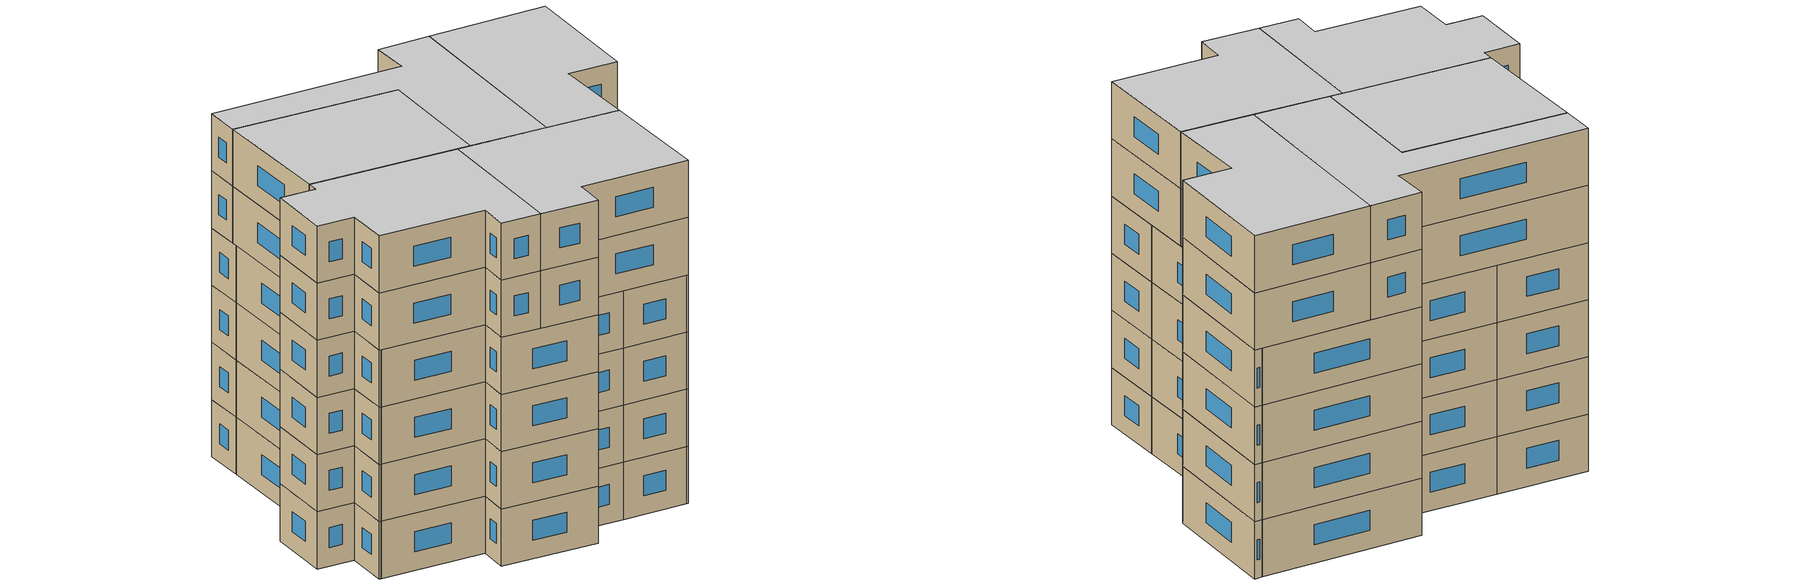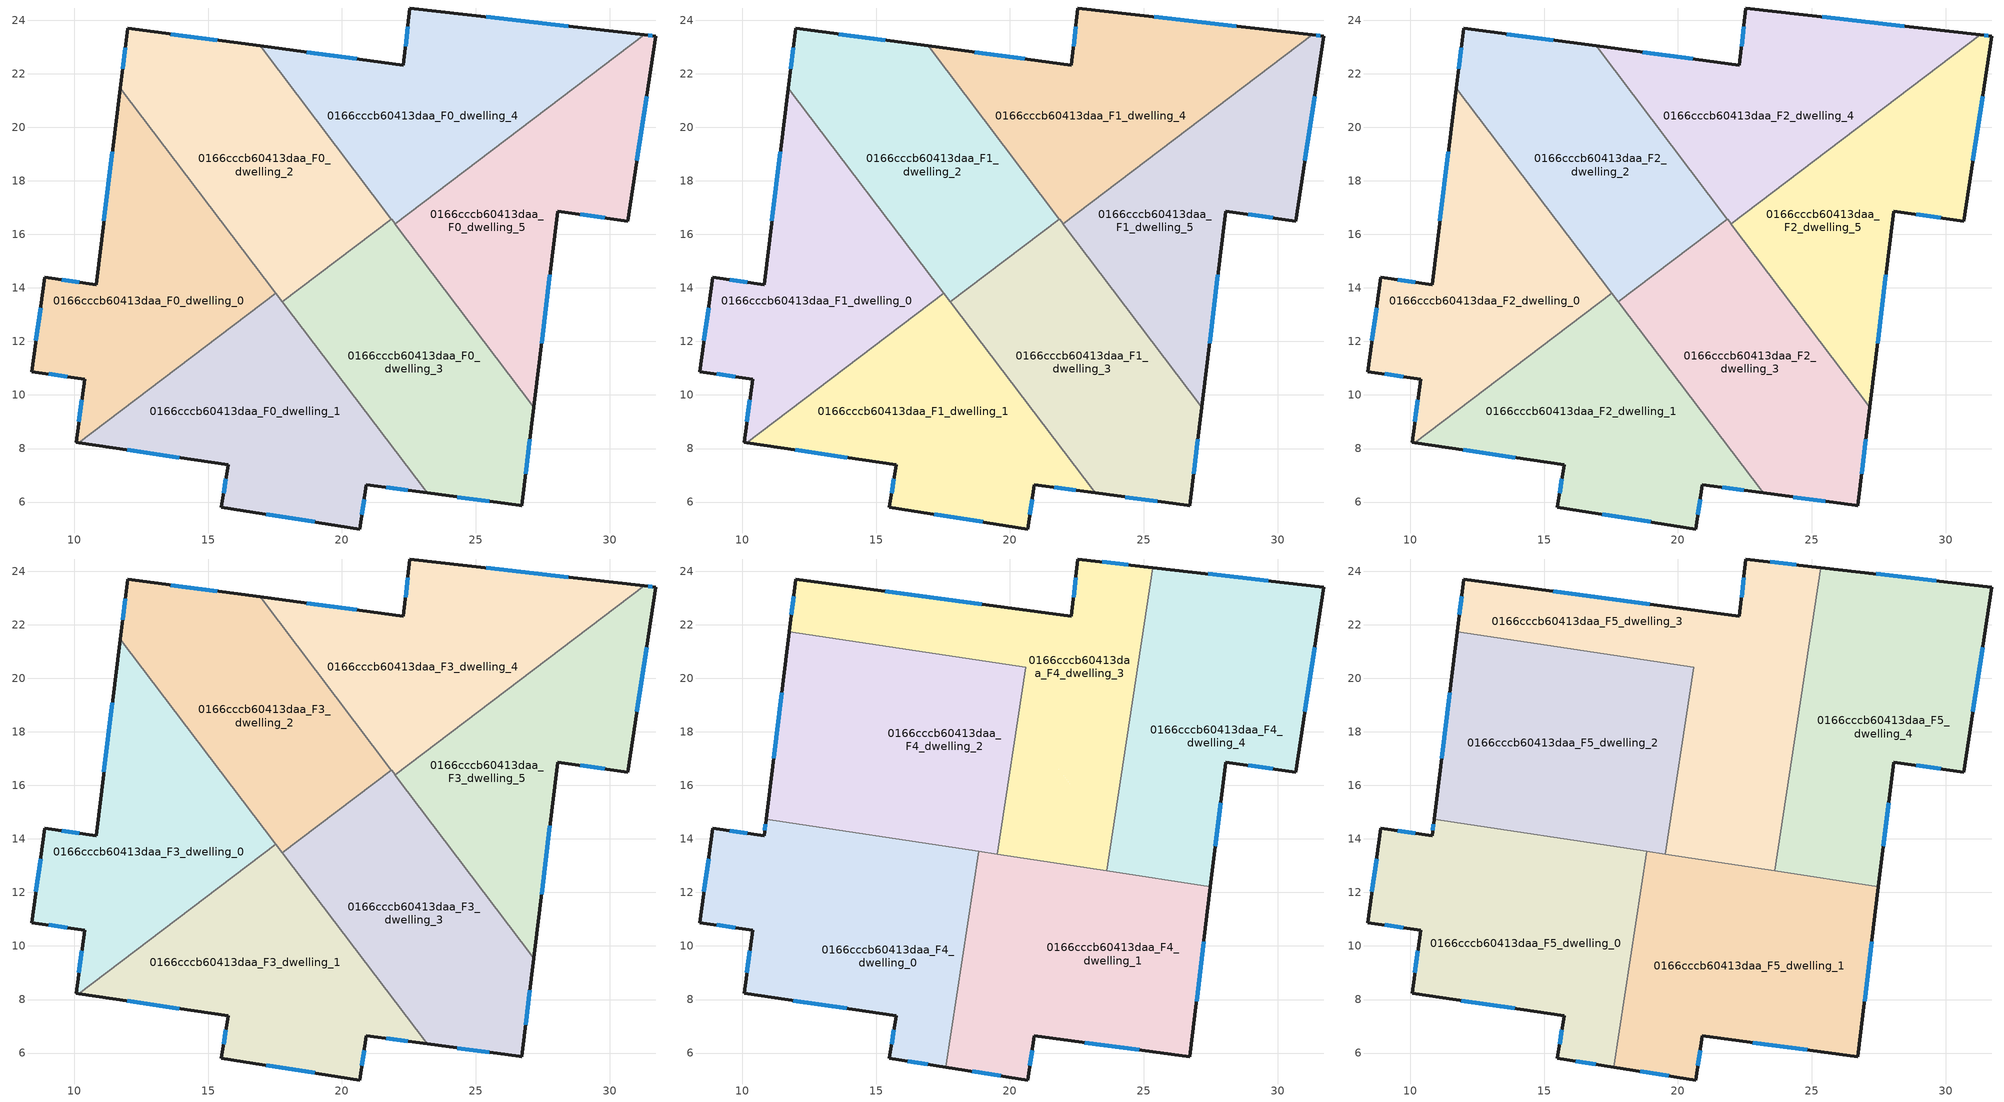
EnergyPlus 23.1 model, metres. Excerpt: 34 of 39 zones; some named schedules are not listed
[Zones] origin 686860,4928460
0166cccb60413daa_F0_dwelling_0
 floor ground (EU_floor_Construction): 11.72,21.46 17.53,13.8 10.16,8.21 10.07,8.22 10.39,10.59 8.41,10.88 8.91,14.39 10.82,14.12 z0
 wall outside (EU_wall_Construction): 11.72,21.46 10.82,14.12 8.91,14.39 8.41,10.88 10.39,10.59 10.07,8.22 10.16,8.21 z0:3
 wall to 0166cccb60413daa_F0_dwelling_1 (EU_wall_Construction): 10.16,8.21 17.53,13.8 z0:3
 wall to 0166cccb60413daa_F0_dwelling_2 (EU_wall_Construction): 17.53,13.8 11.72,21.46 z0:3
 window (EU_Window_Construction): 10.28,9.82 10.17,9 / 9.05,10.78 9.74,10.69 / 8.74,13.25 8.57,12.02 / 10.19,14.21 9.53,14.31 / 11.43,19.08 11.11,16.51 z0.98:2.02
0166cccb60413daa_F0_dwelling_1
 floor ground (EU_floor_Construction): 17.53,13.8 23.19,6.34 20.92,6.64 20.66,4.99 15.49,5.8 15.74,7.39 10.16,8.21 z0
 wall outside (EU_wall_Construction): 10.16,8.21 15.74,7.39 15.49,5.8 20.66,4.99 20.92,6.64 23.19,6.34 z0:3
 wall to 0166cccb60413daa_F0_dwelling_3 (EU_wall_Construction): 23.19,6.34 17.78,13.47 z0:3
 wall to 0166cccb60413daa_F0_dwelling_2 (EU_wall_Construction): 17.78,13.47 17.53,13.8 z0:3
 window (EU_Window_Construction): 20.74,5.53 20.83,6.11 / 17.17,5.54 18.98,5.26 / 15.66,6.88 15.58,6.32 / 11.98,7.95 13.93,7.66 / 21.65,6.54 22.45,6.44 z0.98:2.02
0166cccb60413daa_F0_dwelling_2
 floor ground (EU_floor_Construction): 16.94,23.04 21.85,16.56 17.78,13.47 11.72,21.46 12,23.69 z0
 wall outside (EU_wall_Construction): 16.94,23.04 12,23.69 11.72,21.46 z0:3
 wall to 0166cccb60413daa_F0_dwelling_3 (EU_wall_Construction): 17.78,13.47 21.85,16.56 z0:3
 wall to 0166cccb60413daa_F0_dwelling_4 (EU_wall_Construction): 21.85,16.56 16.94,23.04 z0:3
 window (EU_Window_Construction): 15.33,23.25 13.6,23.48 / 11.91,22.97 11.81,22.19 z0.98:2.02
0166cccb60413daa_F0_dwelling_3
 floor ground (EU_floor_Construction): 21.85,16.56 27.16,9.55 26.71,5.86 26.62,5.88 23.19,6.34 17.78,13.47 z0
 wall outside (EU_wall_Construction): 23.19,6.34 26.62,5.88 26.71,5.86 27.16,9.55 z0:3
 wall to 0166cccb60413daa_F0_dwelling_5 (EU_wall_Construction): 27.16,9.55 21.98,16.39 z0:3
 wall to 0166cccb60413daa_F0_dwelling_4 (EU_wall_Construction): 21.98,16.39 21.85,16.56 z0:3
 window (EU_Window_Construction): 24.3,6.19 25.5,6.03 / 26.86,7.06 27.02,8.35 z0.98:2.02
0166cccb60413daa_F0_dwelling_4
 floor ground (EU_floor_Construction): 31.3,23.45 21.98,16.39 16.94,23.04 22.3,22.32 22.54,24.45 z0
 wall outside (EU_wall_Construction): 31.3,23.45 22.54,24.45 22.3,22.32 16.94,23.04 z0:3
 wall to 0166cccb60413daa_F0_dwelling_5 (EU_wall_Construction): 21.98,16.39 31.3,23.45 z0:3
 window (EU_Window_Construction): 20.56,22.56 18.68,22.8 / 22.46,23.76 22.37,23.02 / 28.45,23.78 25.39,24.13 z0.98:2.02
0166cccb60413daa_F0_dwelling_5
 floor ground (EU_floor_Construction): 31.72,23.4 30.68,16.49 28.06,16.86 27.16,9.55 21.98,16.39 31.3,23.45 z0
 wall outside (EU_wall_Construction): 27.16,9.55 28.06,16.86 30.68,16.49 31.72,23.4 31.3,23.45 z0:3
 window (EU_Window_Construction): 28.91,16.74 29.82,16.61 / 27.45,11.93 27.77,14.49 / 31.59,23.42 31.44,23.44 / 31.02,18.74 31.38,21.16 z0.98:2.02
0166cccb60413daa_F1_dwelling_0
 floor to 0166cccb60413daa_F0_dwelling_0 (EU_floor_Construction): 11.72,21.46 17.53,13.8 10.16,8.21 10.07,8.22 10.39,10.59 8.41,10.88 8.91,14.39 10.82,14.12 z3
 wall outside (EU_wall_Construction): 11.72,21.46 10.82,14.12 8.91,14.39 8.41,10.88 10.39,10.59 10.07,8.22 10.16,8.21 z3:6
 wall to 0166cccb60413daa_F1_dwelling_1 (EU_wall_Construction): 10.16,8.21 17.53,13.8 z3:6
 wall to 0166cccb60413daa_F1_dwelling_2 (EU_wall_Construction): 17.53,13.8 11.72,21.46 z3:6
 window (EU_Window_Construction): 10.28,9.82 10.17,9 / 9.05,10.78 9.74,10.69 / 8.74,13.25 8.57,12.02 / 10.19,14.21 9.53,14.31 / 11.43,19.08 11.11,16.51 z3.98:5.02
0166cccb60413daa_F1_dwelling_1
 floor to 0166cccb60413daa_F0_dwelling_1 (EU_floor_Construction): 17.53,13.8 23.19,6.34 20.92,6.64 20.66,4.99 15.49,5.8 15.74,7.39 10.16,8.21 z3
 wall outside (EU_wall_Construction): 10.16,8.21 15.74,7.39 15.49,5.8 20.66,4.99 20.92,6.64 23.19,6.34 z3:6
 wall to 0166cccb60413daa_F1_dwelling_3 (EU_wall_Construction): 23.19,6.34 17.78,13.47 z3:6
 wall to 0166cccb60413daa_F1_dwelling_2 (EU_wall_Construction): 17.78,13.47 17.53,13.8 z3:6
 window (EU_Window_Construction): 20.74,5.53 20.83,6.11 / 17.17,5.54 18.98,5.26 / 15.66,6.88 15.58,6.32 / 11.98,7.95 13.93,7.66 / 21.65,6.54 22.45,6.44 z3.98:5.02
0166cccb60413daa_F1_dwelling_2
 floor to 0166cccb60413daa_F0_dwelling_2 (EU_floor_Construction): 16.94,23.04 21.85,16.56 17.78,13.47 11.72,21.46 12,23.69 z3
 wall outside (EU_wall_Construction): 16.94,23.04 12,23.69 11.72,21.46 z3:6
 wall to 0166cccb60413daa_F1_dwelling_3 (EU_wall_Construction): 17.78,13.47 21.85,16.56 z3:6
 wall to 0166cccb60413daa_F1_dwelling_4 (EU_wall_Construction): 21.85,16.56 16.94,23.04 z3:6
 window (EU_Window_Construction): 15.33,23.25 13.6,23.48 / 11.91,22.97 11.81,22.19 z3.98:5.02
0166cccb60413daa_F1_dwelling_3
 floor to 0166cccb60413daa_F0_dwelling_3 (EU_floor_Construction): 21.85,16.56 27.16,9.55 26.71,5.86 26.62,5.88 23.19,6.34 17.78,13.47 z3
 wall outside (EU_wall_Construction): 23.19,6.34 26.62,5.88 26.71,5.86 27.16,9.55 z3:6
 wall to 0166cccb60413daa_F1_dwelling_5 (EU_wall_Construction): 27.16,9.55 21.98,16.39 z3:6
 wall to 0166cccb60413daa_F1_dwelling_4 (EU_wall_Construction): 21.98,16.39 21.85,16.56 z3:6
 window (EU_Window_Construction): 24.3,6.19 25.5,6.03 / 26.86,7.06 27.02,8.35 z3.98:5.02
0166cccb60413daa_F1_dwelling_4
 floor to 0166cccb60413daa_F0_dwelling_4 (EU_floor_Construction): 31.3,23.45 21.98,16.39 16.94,23.04 22.3,22.32 22.54,24.45 z3
 wall outside (EU_wall_Construction): 31.3,23.45 22.54,24.45 22.3,22.32 16.94,23.04 z3:6
 wall to 0166cccb60413daa_F1_dwelling_5 (EU_wall_Construction): 21.98,16.39 31.3,23.45 z3:6
 window (EU_Window_Construction): 20.56,22.56 18.68,22.8 / 22.46,23.76 22.37,23.02 / 28.45,23.78 25.39,24.13 z3.98:5.02
0166cccb60413daa_F1_dwelling_5
 floor to 0166cccb60413daa_F0_dwelling_5 (EU_floor_Construction): 31.72,23.4 30.68,16.49 28.06,16.86 27.16,9.55 21.98,16.39 31.3,23.45 z3
 wall outside (EU_wall_Construction): 27.16,9.55 28.06,16.86 30.68,16.49 31.72,23.4 31.3,23.45 z3:6
 window (EU_Window_Construction): 28.91,16.74 29.82,16.61 / 27.45,11.93 27.77,14.49 / 31.59,23.42 31.44,23.44 / 31.02,18.74 31.38,21.16 z3.98:5.02
0166cccb60413daa_F2_dwelling_0
 floor to 0166cccb60413daa_F1_dwelling_0 (EU_floor_Construction): 11.72,21.46 17.53,13.8 10.16,8.21 10.07,8.22 10.39,10.59 8.41,10.88 8.91,14.39 10.82,14.12 z6
 wall outside (EU_wall_Construction): 11.72,21.46 10.82,14.12 8.91,14.39 8.41,10.88 10.39,10.59 10.07,8.22 10.16,8.21 z6:9
 wall to 0166cccb60413daa_F2_dwelling_1 (EU_wall_Construction): 10.16,8.21 17.53,13.8 z6:9
 wall to 0166cccb60413daa_F2_dwelling_2 (EU_wall_Construction): 17.53,13.8 11.72,21.46 z6:9
 window (EU_Window_Construction): 10.28,9.82 10.17,9 / 9.05,10.78 9.74,10.69 / 8.74,13.25 8.57,12.02 / 10.19,14.21 9.53,14.31 / 11.43,19.08 11.11,16.51 z6.98:8.02
0166cccb60413daa_F2_dwelling_1
 floor to 0166cccb60413daa_F1_dwelling_1 (EU_floor_Construction): 17.53,13.8 23.19,6.34 20.92,6.64 20.66,4.99 15.49,5.8 15.74,7.39 10.16,8.21 z6
 wall outside (EU_wall_Construction): 10.16,8.21 15.74,7.39 15.49,5.8 20.66,4.99 20.92,6.64 23.19,6.34 z6:9
 wall to 0166cccb60413daa_F2_dwelling_3 (EU_wall_Construction): 23.19,6.34 17.78,13.47 z6:9
 wall to 0166cccb60413daa_F2_dwelling_2 (EU_wall_Construction): 17.78,13.47 17.53,13.8 z6:9
 window (EU_Window_Construction): 20.74,5.53 20.83,6.11 / 17.17,5.54 18.98,5.26 / 15.66,6.88 15.58,6.32 / 11.98,7.95 13.93,7.66 / 21.65,6.54 22.45,6.44 z6.98:8.02
0166cccb60413daa_F2_dwelling_2
 floor to 0166cccb60413daa_F1_dwelling_2 (EU_floor_Construction): 16.94,23.04 21.85,16.56 17.78,13.47 11.72,21.46 12,23.69 z6
 wall outside (EU_wall_Construction): 16.94,23.04 12,23.69 11.72,21.46 z6:9
 wall to 0166cccb60413daa_F2_dwelling_3 (EU_wall_Construction): 17.78,13.47 21.85,16.56 z6:9
 wall to 0166cccb60413daa_F2_dwelling_4 (EU_wall_Construction): 21.85,16.56 16.94,23.04 z6:9
 window (EU_Window_Construction): 15.33,23.25 13.6,23.48 / 11.91,22.97 11.81,22.19 z6.98:8.02
0166cccb60413daa_F2_dwelling_3
 floor to 0166cccb60413daa_F1_dwelling_3 (EU_floor_Construction): 21.85,16.56 27.16,9.55 26.71,5.86 26.62,5.88 23.19,6.34 17.78,13.47 z6
 wall outside (EU_wall_Construction): 23.19,6.34 26.62,5.88 26.71,5.86 27.16,9.55 z6:9
 wall to 0166cccb60413daa_F2_dwelling_5 (EU_wall_Construction): 27.16,9.55 21.98,16.39 z6:9
 wall to 0166cccb60413daa_F2_dwelling_4 (EU_wall_Construction): 21.98,16.39 21.85,16.56 z6:9
 window (EU_Window_Construction): 24.3,6.19 25.5,6.03 / 26.86,7.06 27.02,8.35 z6.98:8.02
0166cccb60413daa_F2_dwelling_4
 floor to 0166cccb60413daa_F1_dwelling_4 (EU_floor_Construction): 31.3,23.45 21.98,16.39 16.94,23.04 22.3,22.32 22.54,24.45 z6
 wall outside (EU_wall_Construction): 31.3,23.45 22.54,24.45 22.3,22.32 16.94,23.04 z6:9
 wall to 0166cccb60413daa_F2_dwelling_5 (EU_wall_Construction): 21.98,16.39 31.3,23.45 z6:9
 window (EU_Window_Construction): 20.56,22.56 18.68,22.8 / 22.46,23.76 22.37,23.02 / 28.45,23.78 25.39,24.13 z6.98:8.02
0166cccb60413daa_F2_dwelling_5
 floor to 0166cccb60413daa_F1_dwelling_5 (EU_floor_Construction): 31.72,23.4 30.68,16.49 28.06,16.86 27.16,9.55 21.98,16.39 31.3,23.45 z6
 wall outside (EU_wall_Construction): 27.16,9.55 28.06,16.86 30.68,16.49 31.72,23.4 31.3,23.45 z6:9
 window (EU_Window_Construction): 28.91,16.74 29.82,16.61 / 27.45,11.93 27.77,14.49 / 31.59,23.42 31.44,23.44 / 31.02,18.74 31.38,21.16 z6.98:8.02
0166cccb60413daa_F3_dwelling_0
 floor to 0166cccb60413daa_F2_dwelling_0 (EU_floor_Construction): 11.72,21.46 17.53,13.8 10.16,8.21 10.07,8.22 10.39,10.59 8.41,10.88 8.91,14.39 10.82,14.12 z9
 wall outside (EU_wall_Construction): 11.72,21.46 10.82,14.12 8.91,14.39 8.41,10.88 10.39,10.59 10.07,8.22 10.16,8.21 z9:12
 wall to 0166cccb60413daa_F3_dwelling_1 (EU_wall_Construction): 10.16,8.21 17.53,13.8 z9:12
 wall to 0166cccb60413daa_F3_dwelling_2 (EU_wall_Construction): 17.53,13.8 11.72,21.46 z9:12
 window (EU_Window_Construction): 10.28,9.82 10.17,9 / 9.05,10.78 9.74,10.69 / 8.74,13.25 8.57,12.02 / 10.19,14.21 9.53,14.31 / 11.43,19.08 11.11,16.51 z9.98:11.02
0166cccb60413daa_F3_dwelling_1
 floor to 0166cccb60413daa_F2_dwelling_1 (EU_floor_Construction): 17.53,13.8 23.19,6.34 20.92,6.64 20.66,4.99 15.49,5.8 15.74,7.39 10.16,8.21 z9
 wall outside (EU_wall_Construction): 10.16,8.21 15.74,7.39 15.49,5.8 20.66,4.99 20.92,6.64 23.19,6.34 z9:12
 wall to 0166cccb60413daa_F3_dwelling_3 (EU_wall_Construction): 23.19,6.34 17.78,13.47 z9:12
 wall to 0166cccb60413daa_F3_dwelling_2 (EU_wall_Construction): 17.78,13.47 17.53,13.8 z9:12
 window (EU_Window_Construction): 20.74,5.53 20.83,6.11 / 17.17,5.54 18.98,5.26 / 15.66,6.88 15.58,6.32 / 11.98,7.95 13.93,7.66 / 21.65,6.54 22.45,6.44 z9.98:11.02
0166cccb60413daa_F3_dwelling_2
 floor to 0166cccb60413daa_F2_dwelling_2 (EU_floor_Construction): 16.94,23.04 21.85,16.56 17.78,13.47 11.72,21.46 12,23.69 z9
 wall outside (EU_wall_Construction): 16.94,23.04 12,23.69 11.72,21.46 z9:12
 wall to 0166cccb60413daa_F3_dwelling_3 (EU_wall_Construction): 17.78,13.47 21.85,16.56 z9:12
 wall to 0166cccb60413daa_F3_dwelling_4 (EU_wall_Construction): 21.85,16.56 16.94,23.04 z9:12
 window (EU_Window_Construction): 15.33,23.25 13.6,23.48 / 11.91,22.97 11.81,22.19 z9.98:11.02
0166cccb60413daa_F3_dwelling_3
 floor to 0166cccb60413daa_F2_dwelling_3 (EU_floor_Construction): 21.85,16.56 27.16,9.55 26.71,5.86 26.62,5.88 23.19,6.34 17.78,13.47 z9
 wall outside (EU_wall_Construction): 23.19,6.34 26.62,5.88 26.71,5.86 27.16,9.55 z9:12
 wall to 0166cccb60413daa_F3_dwelling_5 (EU_wall_Construction): 27.16,9.55 21.98,16.39 z9:12
 wall to 0166cccb60413daa_F3_dwelling_4 (EU_wall_Construction): 21.98,16.39 21.85,16.56 z9:12
 window (EU_Window_Construction): 24.3,6.19 25.5,6.03 / 26.86,7.06 27.02,8.35 z9.98:11.02
0166cccb60413daa_F3_dwelling_4
 floor to 0166cccb60413daa_F2_dwelling_4 (EU_floor_Construction): 31.3,23.45 21.98,16.39 16.94,23.04 22.3,22.32 22.54,24.45 z9
 wall outside (EU_wall_Construction): 31.3,23.45 22.54,24.45 22.3,22.32 16.94,23.04 z9:12
 wall to 0166cccb60413daa_F3_dwelling_5 (EU_wall_Construction): 21.98,16.39 31.3,23.45 z9:12
 window (EU_Window_Construction): 20.56,22.56 18.68,22.8 / 22.46,23.76 22.37,23.02 / 28.45,23.78 25.39,24.13 z9.98:11.02
0166cccb60413daa_F3_dwelling_5
 floor to 0166cccb60413daa_F2_dwelling_5 (EU_floor_Construction): 31.72,23.4 30.68,16.49 28.06,16.86 27.16,9.55 21.98,16.39 31.3,23.45 z9
 wall outside (EU_wall_Construction): 27.16,9.55 28.06,16.86 30.68,16.49 31.72,23.4 31.3,23.45 z9:12
 window (EU_Window_Construction): 28.91,16.74 29.82,16.61 / 27.45,11.93 27.77,14.49 / 31.59,23.42 31.44,23.44 / 31.02,18.74 31.38,21.16 z9.98:11.02
0166cccb60413daa_F4_dwelling_0
 floor to 0166cccb60413daa_F3_dwelling_0 (EU_floor_Construction): 17.46,13.74 10.16,8.21 10.07,8.22 10.39,10.59 8.41,10.88 8.91,14.39 10.82,14.12 10.89,14.74 z12
 floor to 0166cccb60413daa_F3_dwelling_1 (EU_floor_Construction): 17.59,13.72 18.65,12.33 17.61,5.47 15.49,5.8 15.74,7.39 10.16,8.21 17.46,13.74 z12
 floor to 0166cccb60413daa_F3_dwelling_3 (EU_floor_Construction): 18.83,13.53 18.65,12.33 17.78,13.47 18.02,13.66 z12
 floor to 0166cccb60413daa_F3_dwelling_2 (EU_floor_Construction): 18.02,13.66 17.78,13.47 17.59,13.72 z12
 wall outside (EU_wall_Construction): 10.89,14.74 10.82,14.12 8.91,14.39 8.41,10.88 10.39,10.59 10.07,8.22 15.74,7.39 15.49,5.8 17.6,5.47 z12:15
 wall to 0166cccb60413daa_F4_dwelling_1 (EU_wall_Construction): 17.6,5.47 18.83,13.53 z12:15
 wall to 0166cccb60413daa_F4_dwelling_2 (EU_wall_Construction): 18.83,13.53 10.89,14.74 z12:15
 window (EU_Window_Construction): 11.91,7.96 13.9,7.66 / 10.28,9.82 10.17,9 / 9.05,10.78 9.74,10.69 / 8.74,13.25 8.57,12.02 / 10.19,14.21 9.53,14.31 / 10.87,14.54 10.84,14.32 / 16.18,5.7 16.92,5.58 / 15.66,6.88 15.58,6.32 z12.98:14.02
0166cccb60413daa_F4_dwelling_1
 floor to 0166cccb60413daa_F3_dwelling_1 (EU_floor_Construction): 18.65,12.33 23.19,6.34 20.92,6.64 20.66,4.99 17.61,5.47 z12
 floor to 0166cccb60413daa_F3_dwelling_3 (EU_floor_Construction): 24.84,12.62 27.16,9.55 26.71,5.86 26.62,5.88 23.19,6.34 18.65,12.33 18.83,13.53 z12
 floor to 0166cccb60413daa_F3_dwelling_5 (EU_floor_Construction): 27.49,12.22 27.16,9.55 24.84,12.62 z12
 wall outside (EU_wall_Construction): 17.6,5.47 20.66,4.99 20.92,6.64 26.71,5.86 27.49,12.22 z12:15
 wall to 0166cccb60413daa_F4_dwelling_3 (EU_wall_Construction): 23.61,12.81 19.53,13.43 z12:15
 wall to 0166cccb60413daa_F4_dwelling_4 (EU_wall_Construction): 27.49,12.22 23.61,12.81 z12:15
 wall to 0166cccb60413daa_F4_dwelling_2 (EU_wall_Construction): 19.53,13.43 18.83,13.53 z12:15
 window (EU_Window_Construction): 18.6,5.32 19.66,5.15 / 26.97,7.93 27.24,10.15 / 22.8,6.39 24.83,6.12 / 20.74,5.53 20.83,6.11 z12.98:14.02
0166cccb60413daa_F4_dwelling_2
 floor to 0166cccb60413daa_F3_dwelling_2 (EU_floor_Construction): 18.72,20.69 20.32,18.58 19.77,14.99 18.02,13.66 17.59,13.72 11.72,21.46 11.76,21.75 z12
 floor to 0166cccb60413daa_F3_dwelling_0 (EU_floor_Construction): 11.72,21.46 17.53,13.8 17.46,13.74 10.89,14.74 z12
 floor to 0166cccb60413daa_F3_dwelling_4 (EU_floor_Construction): 20.59,20.4 20.32,18.58 18.72,20.69 z12
 floor to 0166cccb60413daa_F3_dwelling_3 (EU_floor_Construction): 19.77,14.99 19.53,13.43 18.02,13.66 z12
 wall outside (EU_wall_Construction): 11.76,21.75 10.89,14.74 z12:15
 wall to 0166cccb60413daa_F4_dwelling_3 (EU_wall_Construction): 19.53,13.43 20.59,20.4 11.76,21.75 z12:15
 window (EU_Window_Construction): 11.48,19.47 11.17,17.02 z12.98:14.02
0166cccb60413daa_F4_dwelling_3
 floor to 0166cccb60413daa_F3_dwelling_3 (EU_floor_Construction): 21.85,16.56 23.79,14 23.61,12.81 19.53,13.43 19.77,14.99 z12
 floor to 0166cccb60413daa_F3_dwelling_2 (EU_floor_Construction): 16.94,23.04 18.72,20.69 11.76,21.75 12,23.69 z12; 20.32,18.58 21.85,16.56 19.77,14.99 z12
 floor to 0166cccb60413daa_F3_dwelling_5 (EU_floor_Construction): 24.44,18.25 23.79,14 21.98,16.39 z12
 floor to 0166cccb60413daa_F3_dwelling_4 (EU_floor_Construction): 25.33,24.13 24.44,18.25 21.98,16.39 20.32,18.58 20.59,20.4 18.72,20.69 16.94,23.04 22.3,22.32 22.54,24.45 z12
 wall outside (EU_wall_Construction): 25.33,24.13 22.54,24.45 22.3,22.32 12,23.69 11.76,21.75 z12:15
 wall to 0166cccb60413daa_F4_dwelling_4 (EU_wall_Construction): 23.61,12.81 25.33,24.13 z12:15
 window (EU_Window_Construction): 11.92,23.06 11.83,22.38 / 18.95,22.77 15.35,23.25 / 22.46,23.76 22.37,23.02 / 24.42,24.24 23.44,24.35 z12.98:14.02
0166cccb60413daa_F4_dwelling_4
 floor to 0166cccb60413daa_F3_dwelling_4 (EU_floor_Construction): 31.3,23.45 24.44,18.25 25.33,24.13 z12
 floor to 0166cccb60413daa_F3_dwelling_5 (EU_floor_Construction): 31.72,23.4 30.68,16.49 28.06,16.86 27.49,12.22 24.84,12.62 23.79,14 24.44,18.25 31.3,23.45 z12
 floor to 0166cccb60413daa_F3_dwelling_3 (EU_floor_Construction): 23.79,14 24.84,12.62 23.61,12.81 z12
 wall outside (EU_wall_Construction): 27.49,12.22 28.06,16.86 30.68,16.49 31.72,23.4 25.33,24.13 z12:15
 window (EU_Window_Construction): 29.65,23.64 27.41,23.9 / 31.02,18.74 31.38,21.16 / 28.91,16.74 29.82,16.61 / 27.67,13.73 27.87,15.35 z12.98:14.02
0166cccb60413daa_F5_dwelling_0
 floor to 0166cccb60413daa_F4_dwelling_0 (EU_floor_Construction): 18.83,13.53 17.6,5.47 15.49,5.8 15.74,7.39 10.07,8.22 10.39,10.59 8.41,10.88 8.91,14.39 10.82,14.12 10.89,14.74 z15
 wall outside (EU_wall_Construction): 10.89,14.74 10.82,14.12 8.91,14.39 8.41,10.88 10.39,10.59 10.07,8.22 15.74,7.39 15.49,5.8 17.6,5.47 z15:18
 wall to 0166cccb60413daa_F5_dwelling_1 (EU_wall_Construction): 17.6,5.47 18.83,13.53 z15:18
 wall to 0166cccb60413daa_F5_dwelling_2 (EU_wall_Construction): 18.83,13.53 10.89,14.74 z15:18
 window (EU_Window_Construction): 11.91,7.96 13.9,7.66 / 10.28,9.82 10.17,9 / 9.05,10.78 9.74,10.69 / 8.74,13.25 8.57,12.02 / 10.19,14.21 9.53,14.31 / 10.87,14.54 10.84,14.32 / 16.18,5.7 16.92,5.58 / 15.66,6.88 15.58,6.32 z15.98:17.02
 ceiling to 0166cccb60413daa_F6_dwelling_0 (EU_floor_Construction): 17.6,5.47 18.83,13.53 10.89,14.74 10.82,14.12 8.91,14.39 8.41,10.88 10.39,10.59 10.07,8.22 15.74,7.39 15.49,5.8 z18
0166cccb60413daa_F5_dwelling_1
 floor to 0166cccb60413daa_F4_dwelling_1 (EU_floor_Construction): 27.49,12.22 26.71,5.86 20.92,6.64 20.66,4.99 17.6,5.47 18.83,13.53 z15
 wall outside (EU_wall_Construction): 17.6,5.47 20.66,4.99 20.92,6.64 26.71,5.86 27.49,12.22 z15:18
 wall to 0166cccb60413daa_F5_dwelling_3 (EU_wall_Construction): 23.61,12.81 19.53,13.43 z15:18
 wall to 0166cccb60413daa_F5_dwelling_4 (EU_wall_Construction): 27.49,12.22 23.61,12.81 z15:18
 wall to 0166cccb60413daa_F5_dwelling_2 (EU_wall_Construction): 19.53,13.43 18.83,13.53 z15:18
 window (EU_Window_Construction): 18.6,5.32 19.66,5.15 / 26.97,7.93 27.24,10.15 / 22.8,6.39 24.83,6.12 / 20.74,5.53 20.83,6.11 z15.98:17.02
 ceiling to 0166cccb60413daa_F6_dwelling_1 (EU_floor_Construction): 26.71,5.86 27.49,12.22 18.83,13.53 17.6,5.47 20.66,4.99 20.92,6.64 z18
0166cccb60413daa_F5_dwelling_2
 floor to 0166cccb60413daa_F4_dwelling_2 (EU_floor_Construction): 20.59,20.4 19.53,13.43 10.89,14.74 11.76,21.75 z15
 wall outside (EU_wall_Construction): 11.76,21.75 10.89,14.74 z15:18
 wall to 0166cccb60413daa_F5_dwelling_3 (EU_wall_Construction): 19.53,13.43 20.59,20.4 11.76,21.75 z15:18
 window (EU_Window_Construction): 11.48,19.47 11.17,17.02 z15.98:17.02
 ceiling to 0166cccb60413daa_F6_dwelling_2 (EU_floor_Construction): 19.53,13.43 20.59,20.4 11.76,21.75 10.89,14.74 z18
0166cccb60413daa_F5_dwelling_3
 floor to 0166cccb60413daa_F4_dwelling_3 (EU_floor_Construction): 25.33,24.13 23.61,12.81 19.53,13.43 20.59,20.4 11.76,21.75 12,23.69 22.3,22.32 22.54,24.45 z15
 wall outside (EU_wall_Construction): 25.33,24.13 22.54,24.45 22.3,22.32 12,23.69 11.76,21.75 z15:18
 wall to 0166cccb60413daa_F5_dwelling_4 (EU_wall_Construction): 23.61,12.81 25.33,24.13 z15:18
 window (EU_Window_Construction): 11.92,23.06 11.83,22.38 / 18.95,22.77 15.35,23.25 / 22.46,23.76 22.37,23.02 / 24.42,24.24 23.44,24.35 z15.98:17.02
 ceiling to 0166cccb60413daa_F6_dwelling_3 (EU_floor_Construction): 23.61,12.81 25.33,24.13 22.54,24.45 22.3,22.32 12,23.69 11.76,21.75 20.59,20.4 19.53,13.43 z18
0166cccb60413daa_F5_dwelling_4
 floor to 0166cccb60413daa_F4_dwelling_4 (EU_floor_Construction): 31.72,23.4 30.68,16.49 28.06,16.86 27.49,12.22 23.61,12.81 25.33,24.13 z15
 wall outside (EU_wall_Construction): 27.49,12.22 28.06,16.86 30.68,16.49 31.72,23.4 25.33,24.13 z15:18
 window (EU_Window_Construction): 29.65,23.64 27.41,23.9 / 31.02,18.74 31.38,21.16 / 28.91,16.74 29.82,16.61 / 27.67,13.73 27.87,15.35 z15.98:17.02
 ceiling to 0166cccb60413daa_F6_dwelling_4 (EU_floor_Construction): 27.49,12.22 28.06,16.86 30.68,16.49 31.72,23.4 25.33,24.13 23.61,12.81 z18
[Building]
EU S2 Campaign: North Axis=0; Terrain=City; Solar Distribution=FullExterior
[Site:Location]
Bologna: Latitude=44.5; Longitude=11.25; Time Zone=1; Elevation=37
[SizingPeriod:WeatherFileDays]
AnnualSizingPeriod: Begin Month=1; Begin Day of Month=1; End Month=12; End Day of Month=31; Day of Week for Start Day=Monday; Use Weather File Daylight Saving Period=No; Use Weather File Rain and Snow Indicators=No
[MATERIAL]
EU_InternalMass_Material: Roughness=MediumRough; Thickness=0.1; Conductivity=1; Density=1800; Specific Heat=900; Thermal Absorptance=0.9; Solar Absorptance=0.7; Visible Absorptance=0.7
[MATERIAL:NOMASS] Roughness=MediumRough; Thermal Absorptance=0.9; Solar Absorptance=0.7; Visible Absorptance=0.7
Name | Thermal Resistance
EU_wall_NoMass | 0.905828
EU_floor_NoMass | 0.67114
[WINDOWMATERIAL:SIMPLEGLAZINGSYSTEM]
EU_Window_SimpleGlazing: UFactor=4.52486; Solar Heat Gain Coefficient=0.85; Visible Transmittance=0.85
[CONSTRUCTION]
EU_wall_Construction: EU_wall_NoMass
EU_floor_Construction: EU_floor_NoMass
EU_Window_Construction: EU_Window_SimpleGlazing
EU_InternalMass_Construction: EU_InternalMass_Material
[ZONE] Type=1; Multiplier=1; Ceiling Height=autocalculate; Floor Area=autocalculate; Part of Total Floor Area=Yes
Name | Volume
0166cccb60413daa_F0_dwelling_0; 0166cccb60413daa_F1_dwelling_0; 0166cccb60413daa_F2_dwelling_0; 0166cccb60413daa_F3_dwelling_0 | 155.933
0166cccb60413daa_F4_dwelling_0; 0166cccb60413daa_F5_dwelling_0 | 187.12
0166cccb60413daa_F0_dwelling_1; 0166cccb60413daa_F1_dwelling_1; 0166cccb60413daa_F2_dwelling_1; 0166cccb60413daa_F3_dwelling_1 | 155.939
0166cccb60413daa_F4_dwelling_1; 0166cccb60413daa_F5_dwelling_1 | 187.141
0166cccb60413daa_F0_dwelling_2; 0166cccb60413daa_F1_dwelling_2; 0166cccb60413daa_F2_dwelling_2; 0166cccb60413daa_F3_dwelling_2 | 155.944
0166cccb60413daa_F4_dwelling_2; 0166cccb60413daa_F5_dwelling_2 | 187.115
0166cccb60413daa_F0_dwelling_3; 0166cccb60413daa_F1_dwelling_3; 0166cccb60413daa_F2_dwelling_3; 0166cccb60413daa_F3_dwelling_3 | 155.928
0166cccb60413daa_F4_dwelling_3; 0166cccb60413daa_F5_dwelling_3 | 187.149
0166cccb60413daa_F0_dwelling_4; 0166cccb60413daa_F1_dwelling_4; 0166cccb60413daa_F2_dwelling_4; 0166cccb60413daa_F3_dwelling_4 | 155.932
0166cccb60413daa_F4_dwelling_4; 0166cccb60413daa_F5_dwelling_4 | 187.137
0166cccb60413daa_F0_dwelling_5; 0166cccb60413daa_F1_dwelling_5; 0166cccb60413daa_F2_dwelling_5; 0166cccb60413daa_F3_dwelling_5 | 155.95
[INTERNALMASS] Construction=EU_InternalMass_Construction
Name | Zone or ZoneList | Surface Area
0166cccb60413daa_F0_dwelling_0_EU_InternalMass | 0166cccb60413daa_F0_dwelling_0 | 51.9784
0166cccb60413daa_F0_dwelling_1_EU_InternalMass | 0166cccb60413daa_F0_dwelling_1 | 51.9798
0166cccb60413daa_F0_dwelling_2_EU_InternalMass | 0166cccb60413daa_F0_dwelling_2 | 51.9809
0166cccb60413daa_F0_dwelling_3_EU_InternalMass | 0166cccb60413daa_F0_dwelling_3 | 51.9767
0166cccb60413daa_F0_dwelling_4_EU_InternalMass | 0166cccb60413daa_F0_dwelling_4 | 51.9774
0166cccb60413daa_F0_dwelling_5_EU_InternalMass | 0166cccb60413daa_F0_dwelling_5 | 51.9817
0166cccb60413daa_F1_dwelling_0_EU_InternalMass | 0166cccb60413daa_F1_dwelling_0 | 51.9784
0166cccb60413daa_F1_dwelling_1_EU_InternalMass | 0166cccb60413daa_F1_dwelling_1 | 51.9798
0166cccb60413daa_F1_dwelling_2_EU_InternalMass | 0166cccb60413daa_F1_dwelling_2 | 51.9809
0166cccb60413daa_F1_dwelling_3_EU_InternalMass | 0166cccb60413daa_F1_dwelling_3 | 51.9767
0166cccb60413daa_F1_dwelling_4_EU_InternalMass | 0166cccb60413daa_F1_dwelling_4 | 51.9774
0166cccb60413daa_F1_dwelling_5_EU_InternalMass | 0166cccb60413daa_F1_dwelling_5 | 51.9817
0166cccb60413daa_F2_dwelling_0_EU_InternalMass | 0166cccb60413daa_F2_dwelling_0 | 51.9784
0166cccb60413daa_F2_dwelling_1_EU_InternalMass | 0166cccb60413daa_F2_dwelling_1 | 51.9798
0166cccb60413daa_F2_dwelling_2_EU_InternalMass | 0166cccb60413daa_F2_dwelling_2 | 51.9809
0166cccb60413daa_F2_dwelling_3_EU_InternalMass | 0166cccb60413daa_F2_dwelling_3 | 51.9767
0166cccb60413daa_F2_dwelling_4_EU_InternalMass | 0166cccb60413daa_F2_dwelling_4 | 51.9774
0166cccb60413daa_F2_dwelling_5_EU_InternalMass | 0166cccb60413daa_F2_dwelling_5 | 51.9817
0166cccb60413daa_F3_dwelling_0_EU_InternalMass | 0166cccb60413daa_F3_dwelling_0 | 51.9784
0166cccb60413daa_F3_dwelling_1_EU_InternalMass | 0166cccb60413daa_F3_dwelling_1 | 51.9798
0166cccb60413daa_F3_dwelling_2_EU_InternalMass | 0166cccb60413daa_F3_dwelling_2 | 51.9809
0166cccb60413daa_F3_dwelling_3_EU_InternalMass | 0166cccb60413daa_F3_dwelling_3 | 51.9767
0166cccb60413daa_F3_dwelling_4_EU_InternalMass | 0166cccb60413daa_F3_dwelling_4 | 51.9774
0166cccb60413daa_F3_dwelling_5_EU_InternalMass | 0166cccb60413daa_F3_dwelling_5 | 51.9817
0166cccb60413daa_F4_dwelling_0_EU_InternalMass | 0166cccb60413daa_F4_dwelling_0 | 62.3732
0166cccb60413daa_F4_dwelling_1_EU_InternalMass | 0166cccb60413daa_F4_dwelling_1 | 62.3784
0166cccb60413daa_F4_dwelling_2_EU_InternalMass | 0166cccb60413daa_F4_dwelling_2 | 62.3721
0166cccb60413daa_F4_dwelling_3_EU_InternalMass | 0166cccb60413daa_F4_dwelling_3 | 62.3831
0166cccb60413daa_F4_dwelling_4_EU_InternalMass | 0166cccb60413daa_F4_dwelling_4 | 62.3802
0166cccb60413daa_F5_dwelling_0_EU_InternalMass | 0166cccb60413daa_F5_dwelling_0 | 62.3732
0166cccb60413daa_F5_dwelling_1_EU_InternalMass | 0166cccb60413daa_F5_dwelling_1 | 62.3784
0166cccb60413daa_F5_dwelling_2_EU_InternalMass | 0166cccb60413daa_F5_dwelling_2 | 62.3721
0166cccb60413daa_F5_dwelling_3_EU_InternalMass | 0166cccb60413daa_F5_dwelling_3 | 62.3831
0166cccb60413daa_F5_dwelling_4_EU_InternalMass | 0166cccb60413daa_F5_dwelling_4 | 62.3802
[OTHEREQUIPMENT] Fuel Type=Electricity; Design Level Calculation Method=Watts/Area; Power per Zone Floor Area=1; Fraction Latent=0; Fraction Radiant=0; Fraction Lost=0; Carbon Dioxide Generation Rate=0; EndUse Subcategory=EU_Step8_InternalGains
Name | Zone or ZoneList or Space or SpaceList | Schedule
EU_Step8_InternalGain_0166cccb60413daa_F0_dwelling_0_f000 | 0166cccb60413daa_F0_dwelling_0 | EU_Step8_GainSchedule_0166cccb60413daa_F0_dwelling_0_f000
EU_Step8_InternalGain_0166cccb60413daa_F0_dwelling_1_f000 | 0166cccb60413daa_F0_dwelling_1 | EU_Step8_GainSchedule_0166cccb60413daa_F0_dwelling_1_f000
EU_Step8_InternalGain_0166cccb60413daa_F0_dwelling_2_f000 | 0166cccb60413daa_F0_dwelling_2 | EU_Step8_GainSchedule_0166cccb60413daa_F0_dwelling_2_f000
EU_Step8_InternalGain_0166cccb60413daa_F0_dwelling_3_f000 | 0166cccb60413daa_F0_dwelling_3 | EU_Step8_GainSchedule_0166cccb60413daa_F0_dwelling_3_f000
EU_Step8_InternalGain_0166cccb60413daa_F0_dwelling_4_f000 | 0166cccb60413daa_F0_dwelling_4 | EU_Step8_GainSchedule_0166cccb60413daa_F0_dwelling_4_f000
EU_Step8_InternalGain_0166cccb60413daa_F0_dwelling_5_f000 | 0166cccb60413daa_F0_dwelling_5 | EU_Step8_GainSchedule_0166cccb60413daa_F0_dwelling_5_f000
EU_Step8_InternalGain_0166cccb60413daa_F1_dwelling_0_f000 | 0166cccb60413daa_F1_dwelling_0 | EU_Step8_GainSchedule_0166cccb60413daa_F1_dwelling_0_f000
EU_Step8_InternalGain_0166cccb60413daa_F1_dwelling_1_f000 | 0166cccb60413daa_F1_dwelling_1 | EU_Step8_GainSchedule_0166cccb60413daa_F1_dwelling_1_f000
EU_Step8_InternalGain_0166cccb60413daa_F1_dwelling_2_f000 | 0166cccb60413daa_F1_dwelling_2 | EU_Step8_GainSchedule_0166cccb60413daa_F1_dwelling_2_f000
EU_Step8_InternalGain_0166cccb60413daa_F1_dwelling_3_f000 | 0166cccb60413daa_F1_dwelling_3 | EU_Step8_GainSchedule_0166cccb60413daa_F1_dwelling_3_f000
EU_Step8_InternalGain_0166cccb60413daa_F1_dwelling_4_f000 | 0166cccb60413daa_F1_dwelling_4 | EU_Step8_GainSchedule_0166cccb60413daa_F1_dwelling_4_f000
EU_Step8_InternalGain_0166cccb60413daa_F1_dwelling_5_f000 | 0166cccb60413daa_F1_dwelling_5 | EU_Step8_GainSchedule_0166cccb60413daa_F1_dwelling_5_f000
EU_Step8_InternalGain_0166cccb60413daa_F2_dwelling_0_f000 | 0166cccb60413daa_F2_dwelling_0 | EU_Step8_GainSchedule_0166cccb60413daa_F2_dwelling_0_f000
EU_Step8_InternalGain_0166cccb60413daa_F2_dwelling_1_f000 | 0166cccb60413daa_F2_dwelling_1 | EU_Step8_GainSchedule_0166cccb60413daa_F2_dwelling_1_f000
EU_Step8_InternalGain_0166cccb60413daa_F2_dwelling_2_f000 | 0166cccb60413daa_F2_dwelling_2 | EU_Step8_GainSchedule_0166cccb60413daa_F2_dwelling_2_f000
EU_Step8_InternalGain_0166cccb60413daa_F2_dwelling_3_f000 | 0166cccb60413daa_F2_dwelling_3 | EU_Step8_GainSchedule_0166cccb60413daa_F2_dwelling_3_f000
EU_Step8_InternalGain_0166cccb60413daa_F2_dwelling_4_f000 | 0166cccb60413daa_F2_dwelling_4 | EU_Step8_GainSchedule_0166cccb60413daa_F2_dwelling_4_f000
EU_Step8_InternalGain_0166cccb60413daa_F2_dwelling_5_f000 | 0166cccb60413daa_F2_dwelling_5 | EU_Step8_GainSchedule_0166cccb60413daa_F2_dwelling_5_f000
EU_Step8_InternalGain_0166cccb60413daa_F3_dwelling_0_f000 | 0166cccb60413daa_F3_dwelling_0 | EU_Step8_GainSchedule_0166cccb60413daa_F3_dwelling_0_f000
EU_Step8_InternalGain_0166cccb60413daa_F3_dwelling_1_f000 | 0166cccb60413daa_F3_dwelling_1 | EU_Step8_GainSchedule_0166cccb60413daa_F3_dwelling_1_f000
EU_Step8_InternalGain_0166cccb60413daa_F3_dwelling_2_f000 | 0166cccb60413daa_F3_dwelling_2 | EU_Step8_GainSchedule_0166cccb60413daa_F3_dwelling_2_f000
EU_Step8_InternalGain_0166cccb60413daa_F3_dwelling_3_f000 | 0166cccb60413daa_F3_dwelling_3 | EU_Step8_GainSchedule_0166cccb60413daa_F3_dwelling_3_f000
EU_Step8_InternalGain_0166cccb60413daa_F3_dwelling_4_f000 | 0166cccb60413daa_F3_dwelling_4 | EU_Step8_GainSchedule_0166cccb60413daa_F3_dwelling_4_f000
EU_Step8_InternalGain_0166cccb60413daa_F3_dwelling_5_f000 | 0166cccb60413daa_F3_dwelling_5 | EU_Step8_GainSchedule_0166cccb60413daa_F3_dwelling_5_f000
EU_Step8_InternalGain_0166cccb60413daa_F4_dwelling_0_f000 | 0166cccb60413daa_F4_dwelling_0 | EU_Step8_GainSchedule_0166cccb60413daa_F4_dwelling_0_f000
EU_Step8_InternalGain_0166cccb60413daa_F4_dwelling_1_f000 | 0166cccb60413daa_F4_dwelling_1 | EU_Step8_GainSchedule_0166cccb60413daa_F4_dwelling_1_f000
EU_Step8_InternalGain_0166cccb60413daa_F4_dwelling_2_f000 | 0166cccb60413daa_F4_dwelling_2 | EU_Step8_GainSchedule_0166cccb60413daa_F4_dwelling_2_f000
EU_Step8_InternalGain_0166cccb60413daa_F4_dwelling_3_f000 | 0166cccb60413daa_F4_dwelling_3 | EU_Step8_GainSchedule_0166cccb60413daa_F4_dwelling_3_f000
EU_Step8_InternalGain_0166cccb60413daa_F4_dwelling_4_f000 | 0166cccb60413daa_F4_dwelling_4 | EU_Step8_GainSchedule_0166cccb60413daa_F4_dwelling_4_f000
EU_Step8_InternalGain_0166cccb60413daa_F5_dwelling_0_f000 | 0166cccb60413daa_F5_dwelling_0 | EU_Step8_GainSchedule_0166cccb60413daa_F5_dwelling_0_f000
EU_Step8_InternalGain_0166cccb60413daa_F5_dwelling_1_f000 | 0166cccb60413daa_F5_dwelling_1 | EU_Step8_GainSchedule_0166cccb60413daa_F5_dwelling_1_f000
EU_Step8_InternalGain_0166cccb60413daa_F5_dwelling_2_f000 | 0166cccb60413daa_F5_dwelling_2 | EU_Step8_GainSchedule_0166cccb60413daa_F5_dwelling_2_f000
EU_Step8_InternalGain_0166cccb60413daa_F5_dwelling_3_f000 | 0166cccb60413daa_F5_dwelling_3 | EU_Step8_GainSchedule_0166cccb60413daa_F5_dwelling_3_f000
EU_Step8_InternalGain_0166cccb60413daa_F5_dwelling_4_f000 | 0166cccb60413daa_F5_dwelling_4 | EU_Step8_GainSchedule_0166cccb60413daa_F5_dwelling_4_f000
[ZONEVENTILATION:DESIGNFLOWRATE] Schedule=EU_AlwaysOn; Design Flow Rate Calculation Method=AirChanges/Hour; Air Changes per Hour=0.73129; Ventilation Type=Natural; Fan Pressure Rise=0; Fan Total Efficiency=1; Constant Term Coefficient=1; Temperature Term Coefficient=0; Velocity Term Coefficient=0; Velocity Squared Term Coefficient=0; Minimum Indoor Temperature=-100; Maximum Indoor Temperature=100; Delta Temperature=-100; Minimum Outdoor Temperature=-100; Maximum Outdoor Temperature=100; Maximum Wind Speed=40
Name | Zone or ZoneList or Space or SpaceList
EU_ConstantAir_0166cccb60413daa_F0_dwelling_0 | 0166cccb60413daa_F0_dwelling_0
EU_ConstantAir_0166cccb60413daa_F0_dwelling_1 | 0166cccb60413daa_F0_dwelling_1
EU_ConstantAir_0166cccb60413daa_F0_dwelling_2 | 0166cccb60413daa_F0_dwelling_2
EU_ConstantAir_0166cccb60413daa_F0_dwelling_3 | 0166cccb60413daa_F0_dwelling_3
EU_ConstantAir_0166cccb60413daa_F0_dwelling_4 | 0166cccb60413daa_F0_dwelling_4
EU_ConstantAir_0166cccb60413daa_F0_dwelling_5 | 0166cccb60413daa_F0_dwelling_5
EU_ConstantAir_0166cccb60413daa_F1_dwelling_0 | 0166cccb60413daa_F1_dwelling_0
EU_ConstantAir_0166cccb60413daa_F1_dwelling_1 | 0166cccb60413daa_F1_dwelling_1
EU_ConstantAir_0166cccb60413daa_F1_dwelling_2 | 0166cccb60413daa_F1_dwelling_2
EU_ConstantAir_0166cccb60413daa_F1_dwelling_3 | 0166cccb60413daa_F1_dwelling_3
EU_ConstantAir_0166cccb60413daa_F1_dwelling_4 | 0166cccb60413daa_F1_dwelling_4
EU_ConstantAir_0166cccb60413daa_F1_dwelling_5 | 0166cccb60413daa_F1_dwelling_5
EU_ConstantAir_0166cccb60413daa_F2_dwelling_0 | 0166cccb60413daa_F2_dwelling_0
EU_ConstantAir_0166cccb60413daa_F2_dwelling_1 | 0166cccb60413daa_F2_dwelling_1
EU_ConstantAir_0166cccb60413daa_F2_dwelling_2 | 0166cccb60413daa_F2_dwelling_2
EU_ConstantAir_0166cccb60413daa_F2_dwelling_3 | 0166cccb60413daa_F2_dwelling_3
EU_ConstantAir_0166cccb60413daa_F2_dwelling_4 | 0166cccb60413daa_F2_dwelling_4
EU_ConstantAir_0166cccb60413daa_F2_dwelling_5 | 0166cccb60413daa_F2_dwelling_5
EU_ConstantAir_0166cccb60413daa_F3_dwelling_0 | 0166cccb60413daa_F3_dwelling_0
EU_ConstantAir_0166cccb60413daa_F3_dwelling_1 | 0166cccb60413daa_F3_dwelling_1
EU_ConstantAir_0166cccb60413daa_F3_dwelling_2 | 0166cccb60413daa_F3_dwelling_2
EU_ConstantAir_0166cccb60413daa_F3_dwelling_3 | 0166cccb60413daa_F3_dwelling_3
EU_ConstantAir_0166cccb60413daa_F3_dwelling_4 | 0166cccb60413daa_F3_dwelling_4
EU_ConstantAir_0166cccb60413daa_F3_dwelling_5 | 0166cccb60413daa_F3_dwelling_5
EU_ConstantAir_0166cccb60413daa_F4_dwelling_0 | 0166cccb60413daa_F4_dwelling_0
EU_ConstantAir_0166cccb60413daa_F4_dwelling_1 | 0166cccb60413daa_F4_dwelling_1
EU_ConstantAir_0166cccb60413daa_F4_dwelling_2 | 0166cccb60413daa_F4_dwelling_2
EU_ConstantAir_0166cccb60413daa_F4_dwelling_3 | 0166cccb60413daa_F4_dwelling_3
EU_ConstantAir_0166cccb60413daa_F4_dwelling_4 | 0166cccb60413daa_F4_dwelling_4
EU_ConstantAir_0166cccb60413daa_F5_dwelling_0 | 0166cccb60413daa_F5_dwelling_0
EU_ConstantAir_0166cccb60413daa_F5_dwelling_1 | 0166cccb60413daa_F5_dwelling_1
EU_ConstantAir_0166cccb60413daa_F5_dwelling_2 | 0166cccb60413daa_F5_dwelling_2
EU_ConstantAir_0166cccb60413daa_F5_dwelling_3 | 0166cccb60413daa_F5_dwelling_3
EU_ConstantAir_0166cccb60413daa_F5_dwelling_4 | 0166cccb60413daa_F5_dwelling_4
[HVACTEMPLATE:ZONE:IDEALLOADSAIRSYSTEM] System Availability Schedule=EU_AlwaysOn; Maximum Heating Supply Air Temperature=50; Minimum Cooling Supply Air Temperature=13; Maximum Heating Supply Air Humidity Ratio=0.0156; Minimum Cooling Supply Air Humidity Ratio=0.0077; Heating Limit=NoLimit; Cooling Limit=NoLimit; Heating Availability Schedule=EU_AlwaysOn; Cooling Availability Schedule=EU_CoolingOff; Dehumidification Control Type=ConstantSensibleHeatRatio; Cooling Sensible Heat Ratio=0.7; Dehumidification Setpoint=60; Humidification Control Type=None; Humidification Setpoint=30; Outdoor Air Method=None; Outdoor Air Flow Rate per Person=0.00944; Outdoor Air Flow Rate per Zone Floor Area=0; Outdoor Air Flow Rate per Zone=0; Demand Controlled Ventilation Type=None; Outdoor Air Economizer Type=NoEconomizer; Heat Recovery Type=None; Sensible Heat Recovery Effectiveness=0.7; Latent Heat Recovery Effectiveness=0.65
Name | Template Thermostat
0166cccb60413daa_F0_dwelling_0 | EU_HeatOnly_0166cccb60413daa_F0_dwelling_0
0166cccb60413daa_F0_dwelling_1 | EU_HeatOnly_0166cccb60413daa_F0_dwelling_1
0166cccb60413daa_F0_dwelling_2 | EU_HeatOnly_0166cccb60413daa_F0_dwelling_2
0166cccb60413daa_F0_dwelling_3 | EU_HeatOnly_0166cccb60413daa_F0_dwelling_3
0166cccb60413daa_F0_dwelling_4 | EU_HeatOnly_0166cccb60413daa_F0_dwelling_4
0166cccb60413daa_F0_dwelling_5 | EU_HeatOnly_0166cccb60413daa_F0_dwelling_5
0166cccb60413daa_F1_dwelling_0 | EU_HeatOnly_0166cccb60413daa_F1_dwelling_0
0166cccb60413daa_F1_dwelling_1 | EU_HeatOnly_0166cccb60413daa_F1_dwelling_1
0166cccb60413daa_F1_dwelling_2 | EU_HeatOnly_0166cccb60413daa_F1_dwelling_2
0166cccb60413daa_F1_dwelling_3 | EU_HeatOnly_0166cccb60413daa_F1_dwelling_3
0166cccb60413daa_F1_dwelling_4 | EU_HeatOnly_0166cccb60413daa_F1_dwelling_4
0166cccb60413daa_F1_dwelling_5 | EU_HeatOnly_0166cccb60413daa_F1_dwelling_5
0166cccb60413daa_F2_dwelling_0 | EU_HeatOnly_0166cccb60413daa_F2_dwelling_0
0166cccb60413daa_F2_dwelling_1 | EU_HeatOnly_0166cccb60413daa_F2_dwelling_1
0166cccb60413daa_F2_dwelling_2 | EU_HeatOnly_0166cccb60413daa_F2_dwelling_2
0166cccb60413daa_F2_dwelling_3 | EU_HeatOnly_0166cccb60413daa_F2_dwelling_3
0166cccb60413daa_F2_dwelling_4 | EU_HeatOnly_0166cccb60413daa_F2_dwelling_4
0166cccb60413daa_F2_dwelling_5 | EU_HeatOnly_0166cccb60413daa_F2_dwelling_5
0166cccb60413daa_F3_dwelling_0 | EU_HeatOnly_0166cccb60413daa_F3_dwelling_0
0166cccb60413daa_F3_dwelling_1 | EU_HeatOnly_0166cccb60413daa_F3_dwelling_1
0166cccb60413daa_F3_dwelling_2 | EU_HeatOnly_0166cccb60413daa_F3_dwelling_2
0166cccb60413daa_F3_dwelling_3 | EU_HeatOnly_0166cccb60413daa_F3_dwelling_3
0166cccb60413daa_F3_dwelling_4 | EU_HeatOnly_0166cccb60413daa_F3_dwelling_4
0166cccb60413daa_F3_dwelling_5 | EU_HeatOnly_0166cccb60413daa_F3_dwelling_5
0166cccb60413daa_F4_dwelling_0 | EU_HeatOnly_0166cccb60413daa_F4_dwelling_0
0166cccb60413daa_F4_dwelling_1 | EU_HeatOnly_0166cccb60413daa_F4_dwelling_1
0166cccb60413daa_F4_dwelling_2 | EU_HeatOnly_0166cccb60413daa_F4_dwelling_2
0166cccb60413daa_F4_dwelling_3 | EU_HeatOnly_0166cccb60413daa_F4_dwelling_3
0166cccb60413daa_F4_dwelling_4 | EU_HeatOnly_0166cccb60413daa_F4_dwelling_4
0166cccb60413daa_F5_dwelling_0 | EU_HeatOnly_0166cccb60413daa_F5_dwelling_0
0166cccb60413daa_F5_dwelling_1 | EU_HeatOnly_0166cccb60413daa_F5_dwelling_1
0166cccb60413daa_F5_dwelling_2 | EU_HeatOnly_0166cccb60413daa_F5_dwelling_2
0166cccb60413daa_F5_dwelling_3 | EU_HeatOnly_0166cccb60413daa_F5_dwelling_3
0166cccb60413daa_F5_dwelling_4 | EU_HeatOnly_0166cccb60413daa_F5_dwelling_4
[SIZING:ZONE] Zone Cooling Design Supply Air Temperature Input Method=SupplyAirTemperature; Zone Cooling Design Supply Air Temperature=13; Zone Heating Design Supply Air Temperature Input Method=SupplyAirTemperature; Zone Heating Design Supply Air Temperature=50; Zone Cooling Design Supply Air Humidity Ratio=0.008; Zone Heating Design Supply Air Humidity Ratio=0.008; Cooling Design Air Flow Method=DesignDay; Cooling Design Air Flow Rate=0; Cooling Minimum Air Flow per Zone Floor Area=0.000762; Cooling Minimum Air Flow=0; Cooling Minimum Air Flow Fraction=0.2; Heating Design Air Flow Method=DesignDay; Heating Design Air Flow Rate=0; Heating Maximum Air Flow per Zone Floor Area=0.002032; Heating Maximum Air Flow=0.141576; Heating Maximum Air Flow Fraction=0.3; Account for Dedicated Outdoor Air System=No; Dedicated Outdoor Air System Control Strategy=NeutralSupplyAir; Dedicated Outdoor Air Low Setpoint Temperature for Design=autosize; Dedicated Outdoor Air High Setpoint Temperature for Design=autosize; Zone Load Sizing Method=Sensible Load Only No Latent Load; Zone Latent Cooling Design Supply Air Humidity Ratio Input Method=HumidityRatioDifference; Zone Cooling Design Supply Air Humidity Ratio Difference=0.005; Zone Latent Heating Design Supply Air Humidity Ratio Input Method=HumidityRatioDifference; Zone Humidification Design Supply Air Humidity Ratio Difference=0.005
0166cccb60413daa_F0_dwelling_0; 0166cccb60413daa_F0_dwelling_1; 0166cccb60413daa_F0_dwelling_2; 0166cccb60413daa_F0_dwelling_3; 0166cccb60413daa_F0_dwelling_4; 0166cccb60413daa_F0_dwelling_5; 0166cccb60413daa_F1_dwelling_0; 0166cccb60413daa_F1_dwelling_1; 0166cccb60413daa_F1_dwelling_2; 0166cccb60413daa_F1_dwelling_3; 0166cccb60413daa_F1_dwelling_4; 0166cccb60413daa_F1_dwelling_5; 0166cccb60413daa_F2_dwelling_0; 0166cccb60413daa_F2_dwelling_1; 0166cccb60413daa_F2_dwelling_2; 0166cccb60413daa_F2_dwelling_3; 0166cccb60413daa_F2_dwelling_4; 0166cccb60413daa_F2_dwelling_5; 0166cccb60413daa_F3_dwelling_0; 0166cccb60413daa_F3_dwelling_1; 0166cccb60413daa_F3_dwelling_2; 0166cccb60413daa_F3_dwelling_3; 0166cccb60413daa_F3_dwelling_4; 0166cccb60413daa_F3_dwelling_5; 0166cccb60413daa_F4_dwelling_0; 0166cccb60413daa_F4_dwelling_1; 0166cccb60413daa_F4_dwelling_2; 0166cccb60413daa_F4_dwelling_3; 0166cccb60413daa_F4_dwelling_4; 0166cccb60413daa_F5_dwelling_0; 0166cccb60413daa_F5_dwelling_1; 0166cccb60413daa_F5_dwelling_2; 0166cccb60413daa_F5_dwelling_3; 0166cccb60413daa_F5_dwelling_4
[SCHEDULE:FILE] Column Number=1; Rows to Skip at Top=0; Number of Hours of Data=8760; Column Separator=Comma; Interpolate to Timestep=No; Minutes per Item=60; Adjust Schedule for Daylight Savings=Yes
Name | File
EU_Step8_GainSchedule_0166cccb60413daa_F0_dwelling_0_f000 | ../../schedules/0166cccb60413daa/0166cccb60413daa_F0_dwelling_0_f000_gain.csv
EU_Step8_GainSchedule_0166cccb60413daa_F0_dwelling_1_f000 | ../../schedules/0166cccb60413daa/0166cccb60413daa_F0_dwelling_1_f000_gain.csv
EU_Step8_GainSchedule_0166cccb60413daa_F0_dwelling_2_f000 | ../../schedules/0166cccb60413daa/0166cccb60413daa_F0_dwelling_2_f000_gain.csv
EU_Step8_GainSchedule_0166cccb60413daa_F0_dwelling_3_f000 | ../../schedules/0166cccb60413daa/0166cccb60413daa_F0_dwelling_3_f000_gain.csv
EU_Step8_GainSchedule_0166cccb60413daa_F0_dwelling_4_f000 | ../../schedules/0166cccb60413daa/0166cccb60413daa_F0_dwelling_4_f000_gain.csv
EU_Step8_GainSchedule_0166cccb60413daa_F0_dwelling_5_f000 | ../../schedules/0166cccb60413daa/0166cccb60413daa_F0_dwelling_5_f000_gain.csv
EU_Step8_GainSchedule_0166cccb60413daa_F1_dwelling_0_f000 | ../../schedules/0166cccb60413daa/0166cccb60413daa_F1_dwelling_0_f000_gain.csv
EU_Step8_GainSchedule_0166cccb60413daa_F1_dwelling_1_f000 | ../../schedules/0166cccb60413daa/0166cccb60413daa_F1_dwelling_1_f000_gain.csv
EU_Step8_GainSchedule_0166cccb60413daa_F1_dwelling_2_f000 | ../../schedules/0166cccb60413daa/0166cccb60413daa_F1_dwelling_2_f000_gain.csv
EU_Step8_GainSchedule_0166cccb60413daa_F1_dwelling_3_f000 | ../../schedules/0166cccb60413daa/0166cccb60413daa_F1_dwelling_3_f000_gain.csv
EU_Step8_GainSchedule_0166cccb60413daa_F1_dwelling_4_f000 | ../../schedules/0166cccb60413daa/0166cccb60413daa_F1_dwelling_4_f000_gain.csv
EU_Step8_GainSchedule_0166cccb60413daa_F1_dwelling_5_f000 | ../../schedules/0166cccb60413daa/0166cccb60413daa_F1_dwelling_5_f000_gain.csv
EU_Step8_GainSchedule_0166cccb60413daa_F2_dwelling_0_f000 | ../../schedules/0166cccb60413daa/0166cccb60413daa_F2_dwelling_0_f000_gain.csv
